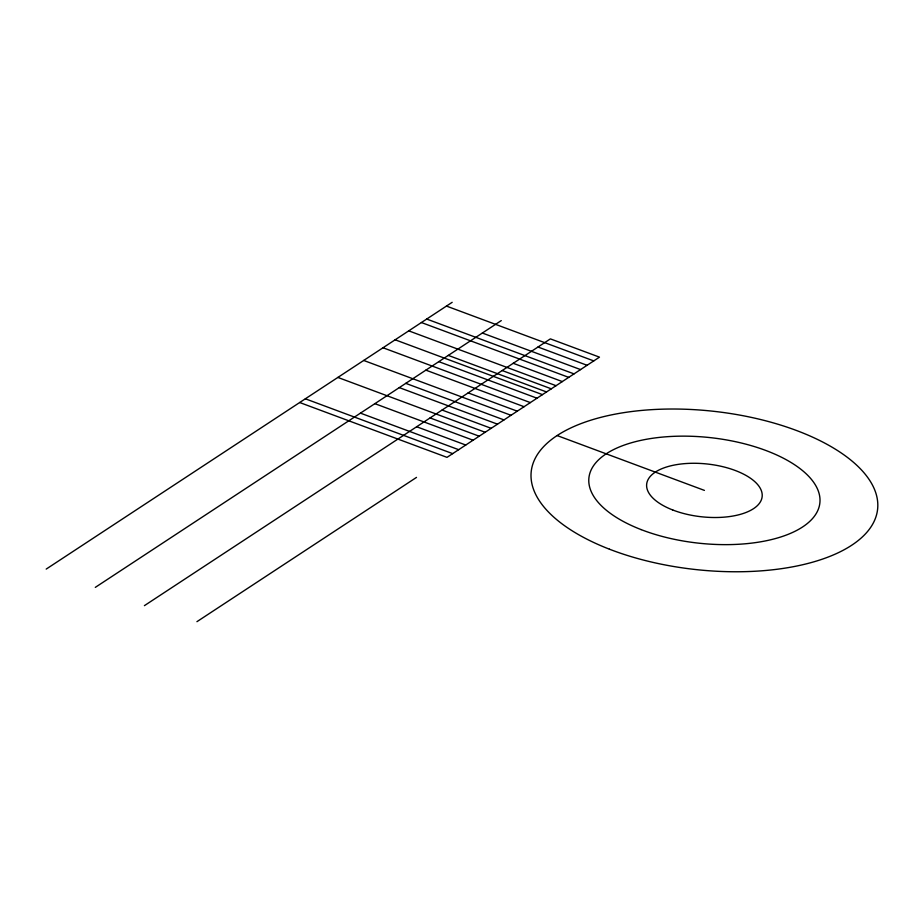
<?xml version="1.0" encoding="UTF-8"?>
<svg xmlns="http://www.w3.org/2000/svg" width="924" height="924" viewBox="0 0 924 924"><rect width="100%" height="100%" fill="white"/><g stroke="black" fill="none" stroke-linecap="round" stroke-linejoin="round"><path stroke-width="1.39" d="M46.2 569.092L452.171 302.321M95.299 587.375L501.282 320.593M144.41 605.647L550.381 338.877L599.48 357.149L446.997 457.357L299.688 402.517M196.928 621.679L416.505 477.396M446.454 306.075L593.762 360.914M537.999 347.02L587.098 365.292M482.351 333.033L580.561 369.588M426.715 319.046L574.035 373.885M421.413 322.534L568.722 377.373M513.224 363.294L562.323 381.577M408.755 330.85L556.063 385.689M502.194 370.536L551.305 388.819M448.325 355.394L546.534 391.949M395.137 339.789L542.457 394.629M438.796 361.654L537.006 398.209M383.021 347.759L530.341 402.587M425.872 370.143L524.081 406.71M468.168 392.896L517.267 411.18M363.698 360.452L511.007 415.292M557.103 435.551L704.411 490.39M405.775 383.356L503.984 419.912M399.295 387.606L497.505 424.174M442.076 410.048L491.175 428.32M337.872 377.431L485.181 432.27M430.087 417.925L479.186 436.209M374.867 403.661L473.076 440.217M416.655 426.749L465.765 445.033M360.452 413.132L458.662 449.688M305.359 398.798L452.668 453.638M609.436 549.191A174.22 79.637 6.2 0 0 877.546 509.713A174.22 79.637 6.2 0 0 626.241 412.277A174.22 79.637 6.2 0 0 609.436 549.191M641.094 529.591A116.147 53.084 6.2 0 0 819.831 503.268A116.147 53.084 6.2 0 0 652.298 438.311A116.147 53.084 6.2 0 0 641.094 529.591M672.753 509.99A58.073 26.542 6.2 0 0 762.127 496.835A58.073 26.542 6.2 0 0 678.355 464.356A58.073 26.542 6.2 0 0 672.753 509.99"/></g></svg>
